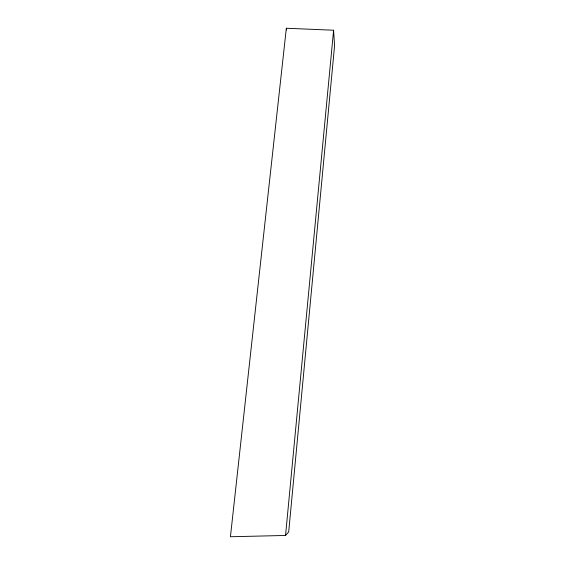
<?xml version="1.0" encoding="UTF-8"?>
<svg xmlns="http://www.w3.org/2000/svg" width="565" height="565" viewBox="0 0 565 565"><rect width="100%" height="100%" fill="white"/><g stroke="black" fill="none" stroke-linecap="round" stroke-linejoin="round"><path stroke-width="0.85" d="M285.551 535.458L333.597 30.227L286.335 28.25L230.435 536.75L285.551 535.458L288.701 531.905L334.565 45.723L333.597 30.227M286.335 28.25L286.639 29.966"/></g></svg>
